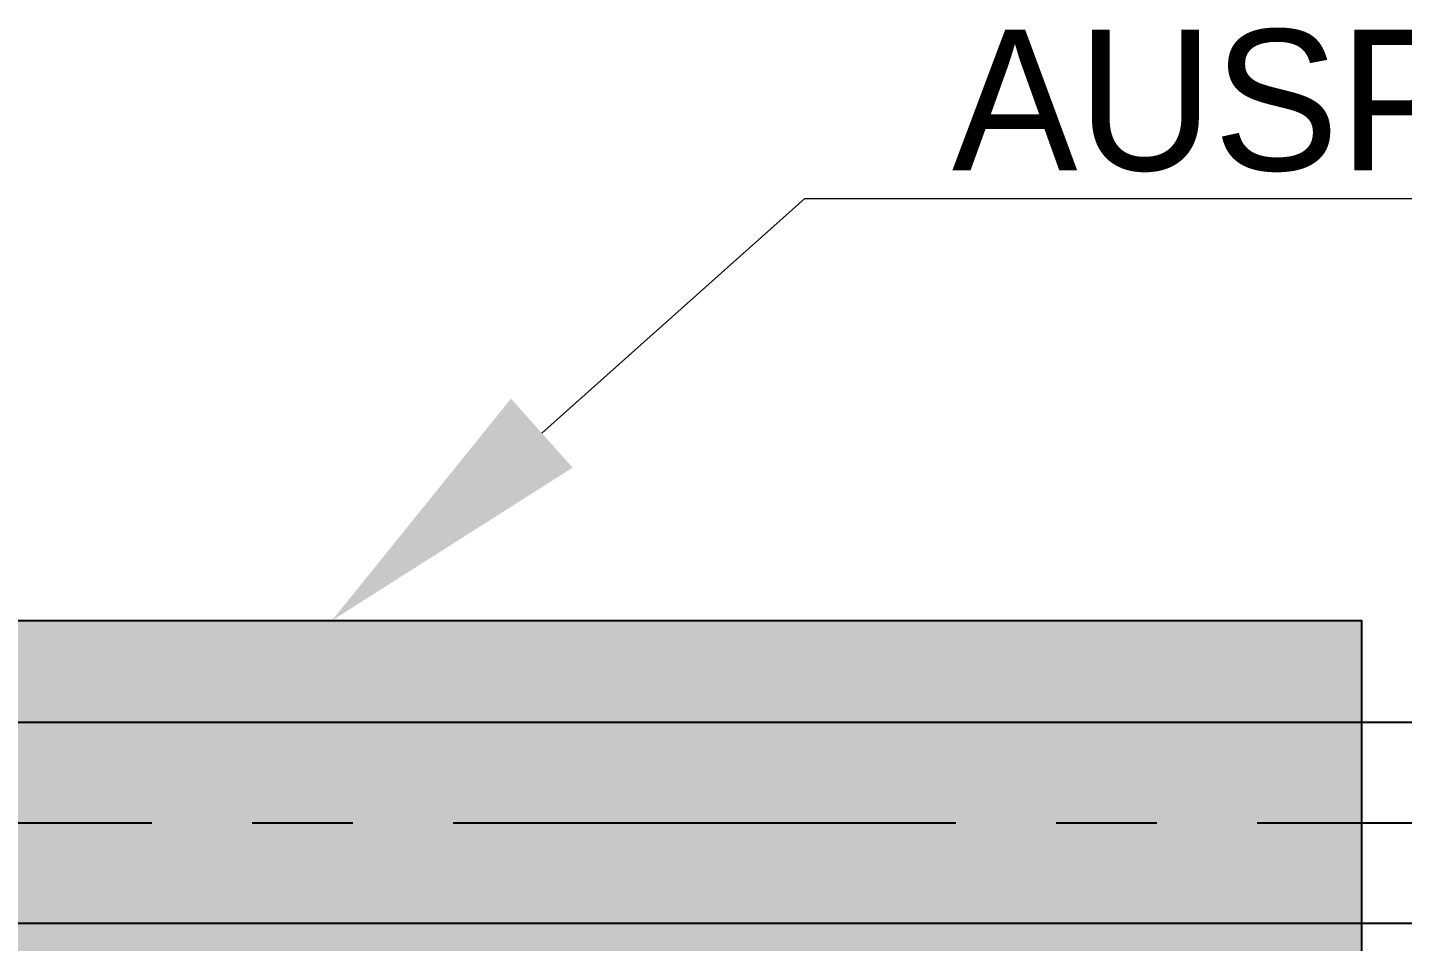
# Model space of a CAD drawing. Header units: millimetres. Extents: x 17886 to 18265, y -8727 to -7321.
# Drawn here: x 18010.728 to 18014.148, y -7645.402 to -7643.129 of the extents above; entities that cross this region are included whole.
import ezdxf
from ezdxf import colors
from ezdxf.entities.mleader import LeaderData, LeaderLine
from ezdxf.math import Vec2, Vec3

# ---------------------------------------------------------------- set-up
doc = ezdxf.new("R2010")
doc.units = ezdxf.units.MM
doc.linetypes.add('CENTER', pattern=[2, 1.25, -0.25, 0.25, -0.25])
doc.layers.add('2757515_DXF_AXIS', color=7, linetype='Continuous')
doc.layers.add('vanjski i unutarnji zid', color=7, linetype='Continuous')
doc.styles.add('Annotative', font='txt')

msp = doc.modelspace()

# ---------------------------------------------------------------- hatches: boundary and pattern name
h = msp.add_hatch(color=7)
h.dxf.hatch_style = 1
h.paths.add_polyline_path([(18010.0975, -7644.60393), (18014.04564, -7644.60393), (18014.04564, -7645.61143), (18010.0975, -7645.61143)])

# ---------------------------------------------------------------- linework, layer by layer
msp.add_lwpolyline([(18010.0975, -7644.60393), (18014.04564, -7644.60393), (18014.04564, -7645.61143), (18010.0975, -7645.61143)], close=True)
at = {"layer": '2757515_DXF_AXIS', "color": 7, "linetype": 'CENTER'}
msp.add_line((18021.03668, -7645.10768), (18008.89568, -7645.10768), dxfattribs=at)
at = {"layer": 'vanjski i unutarnji zid', "color": 0}
for p, q in [((18021.03668, -7644.85768), (18008.89568, -7644.85768)), ((18021.03668, -7645.35768), (18008.89568, -7645.35768))]:
    msp.add_line(p, q, dxfattribs=at)

# ---------------------------------------------------------------- leaders
ml = msp.add_multileader_mtext('Standard')
ml.set_content('AUSPUH', color=90, style='Annotative')
ml.set_leader_properties(color=252, linetype='ByLayer', lineweight=13)
ml.build(insert=Vec2(0, 0))
ml.multileader.update_dxf_attribs({"has_dogleg": 0, "text_left_attachment_type": 6, "text_right_attachment_type": 6, "dogleg_length": 2, "arrow_head_size": 0.7, "scale": 0.7})
ctx = ml.context
ctx.base_point, ctx.scale, ctx.char_height, ctx.arrow_head_size, ctx.landing_gap_size, ctx.plane_origin = Vec3(18012.66099, -7643.55388), 0.7, 0.35, 0.7, 0.35, Vec3(17999.95668, -7667.54031)
ctx.left_attachment, ctx.right_attachment, ctx.text_align_type = 6, 6, 1
notes = []
notes.append((ctx, [(0, (1, 1, 0), (18011.96099, -7643.55388), (1, 0), 0.7, [(0, [(18011.48487, -7644.60393)], 0, [])])]))
ctx.mtext.insert, ctx.mtext.width, ctx.mtext.defined_height, ctx.mtext.alignment, ctx.mtext.flow_direction = Vec3(18014.00266, -7643.13388), 6, 1.61009, 2, 5
for ctx, leaders in notes:
    for number, flags, end, landing, length, lines in leaders:
        leader = LeaderData()
        leader.index, (leader.has_last_leader_line, leader.has_dogleg_vector, leader.attachment_direction) = number, flags
        leader.last_leader_point, leader.dogleg_vector, leader.dogleg_length = Vec3(end), Vec3(landing), length
        for number, points, colour, breaks in lines:
            line = LeaderLine()
            line.index, line.vertices, line.color, line.breaks = number, Vec3.list(points), colors.encode_raw_color(colour), breaks
            leader.lines.append(line)
        ctx.leaders.append(leader)

doc.saveas('drawing.dxf')
